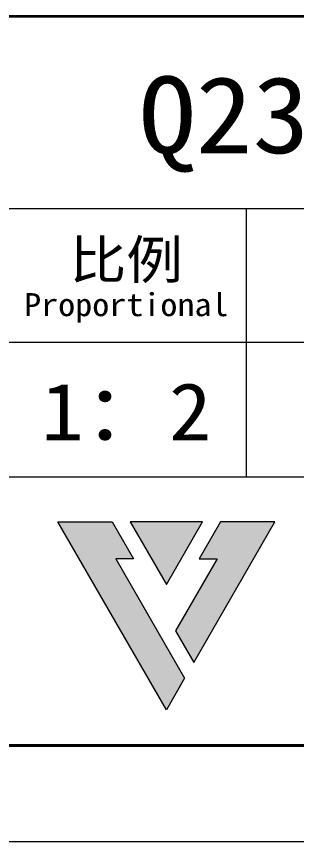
# Model space of a CAD drawing. Extents: x -220 to 67724, y -20866 to 573.
# Drawn here: x 118.03 to 132.62, y 0 to 43 of the extents above; entities that cross this region are included whole.
import ezdxf
from ezdxf.enums import TextEntityAlignment as Align

# ---------------------------------------------------------------- set-up
doc = ezdxf.new("R2010")
doc.units = 0
doc.layers.get('0').update_dxf_attribs({"lineweight": 13})
doc.layers.add('7', color=7, linetype='Continuous', lineweight=13)
doc.styles.get("Standard").update_dxf_attribs({"font": ''})
doc.styles.get('Standard').set_extended_font_data('SimSun')

msp = doc.modelspace()

# ---------------------------------------------------------------- linework, layer by layer
at = {"color": 7, "lineweight": 35}
for p, q in [((205, 43), (105, 43)), ((25, 5), (205, 5)), ((205, 5), (25, 5))]:
    msp.add_line(p, q, dxfattribs=at)
at = {"color": 7, "lineweight": 13}
for p, q in [((25, 33), (155, 33)), ((25.0052, 26.03), (155.0052, 26.03)), ((25, 19), (205, 19))]:
    msp.add_line(p, q, dxfattribs=at)
at = {"color": 7, "lineweight": 13, "ltscale": 0.35}
msp.add_line((130, 33), (130, 19), dxfattribs=at)
at = {"color": 7, "lineweight": 13, "ltscale": 0.282753}
msp.add_line((125.8372, 6.8619), (120.1825, 16.657), dxfattribs=at)
at = {"color": 7, "lineweight": 13, "ltscale": 0.070741}
msp.add_line((120.1825, 16.657), (123.0122, 16.657), dxfattribs=at)
at = {"color": 7, "lineweight": 13, "ltscale": 0.055529}
msp.add_line((123.0122, 16.657), (124.123, 14.7336), dxfattribs=at)
at = {"color": 7, "lineweight": 13, "ltscale": 0.094248}
msp.add_line((123.952, 16.657), (125.838, 13.3928), dxfattribs=at)
at = {"color": 7, "lineweight": 13, "ltscale": 0.094254}
msp.add_line((127.7221, 16.657), (123.952, 16.657), dxfattribs=at)
at = {"color": 7, "lineweight": 13, "ltscale": 0.094224}
msp.add_line((125.838, 13.3928), (127.7221, 16.657), dxfattribs=at)
at = {"color": 7, "lineweight": 13, "ltscale": 0.21143}
msp.add_line((127.2634, 9.3334), (131.493, 16.657), dxfattribs=at)
at = {"color": 7, "lineweight": 13, "ltscale": 0.055533}
msp.add_line((128.6625, 16.657), (127.5513, 14.7336), dxfattribs=at)
at = {"color": 7, "lineweight": 13, "ltscale": 0.070762}
msp.add_line((131.493, 16.657), (128.6625, 16.657), dxfattribs=at)
at = {"color": 7, "lineweight": 13, "ltscale": 0.023138}
msp.add_line((124.123, 14.7336), (123.1975, 14.7336), dxfattribs=at)
at = {"color": 7, "lineweight": 13, "ltscale": 0.179613}
msp.add_line((123.1975, 14.7336), (126.7894, 8.5114), dxfattribs=at)
at = {"color": 7, "lineweight": 13, "ltscale": 0.108314}
msp.add_line((128.4773, 14.7336), (126.3115, 10.9812), dxfattribs=at)
at = {"color": 7, "lineweight": 13, "ltscale": 0.023151}
msp.add_line((127.5513, 14.7336), (128.4773, 14.7336), dxfattribs=at)
at = {"color": 7, "lineweight": 13, "ltscale": 0.047574}
msp.add_line((126.3115, 10.9812), (127.2634, 9.3334), dxfattribs=at)
at = {"color": 7, "lineweight": 13, "ltscale": 0.047616}
msp.add_line((126.7894, 8.5114), (125.8372, 6.8619), dxfattribs=at)
at = {"color": 5, "lineweight": 13}
msp.add_line((0, 0), (210, 0), dxfattribs=at)
at = {"color": 30, "lineweight": 5}
for points in [[(123.1975, 14.7336), (124.123, 14.7336), (120.1825, 16.657), (123.0122, 16.657)], [(123.1975, 14.7336), (120.1825, 16.657), (126.7894, 8.5114), (125.8372, 6.8619)], [(128.4773, 14.7336), (126.3115, 10.9812), (131.493, 16.657), (127.2634, 9.3334)], [(128.4773, 14.7336), (131.493, 16.657), (127.5513, 14.7336), (128.6625, 16.657)]]:
    msp.add_solid(points, dxfattribs=at)
at = {"color": 7, "lineweight": 5}
msp.add_solid([(123.952, 16.657), (125.838, 13.3928), (127.7221, 16.657)], dxfattribs=at)

# ---------------------------------------------------------------- texts
at = {"color": 7, "lineweight": 13}
for s, height, p, p2 in [('比例', 2, (120.7905, 29.3243), (126.7095, 29.3243)), ('Proportional', 1.2, (118.4228, 27.3821), (129.0772, 27.3821))]:
    msp.add_text(s, height=height, dxfattribs=at).set_placement(p, p2, align=Align.FIT)
at = {"layer": '7', "color": 5, "lineweight": 13}
for s, height, p, p2 in [('Q235-A.F', 4, (124.4118, 35.8728), (148.0882, 35.8728)), ('1：2', 3, (119.3107, 20.9046), (128.1893, 20.9046))]:
    msp.add_text(s, height=height, dxfattribs=at).set_placement(p, p2, align=Align.FIT)

doc.saveas('drawing.dxf')
